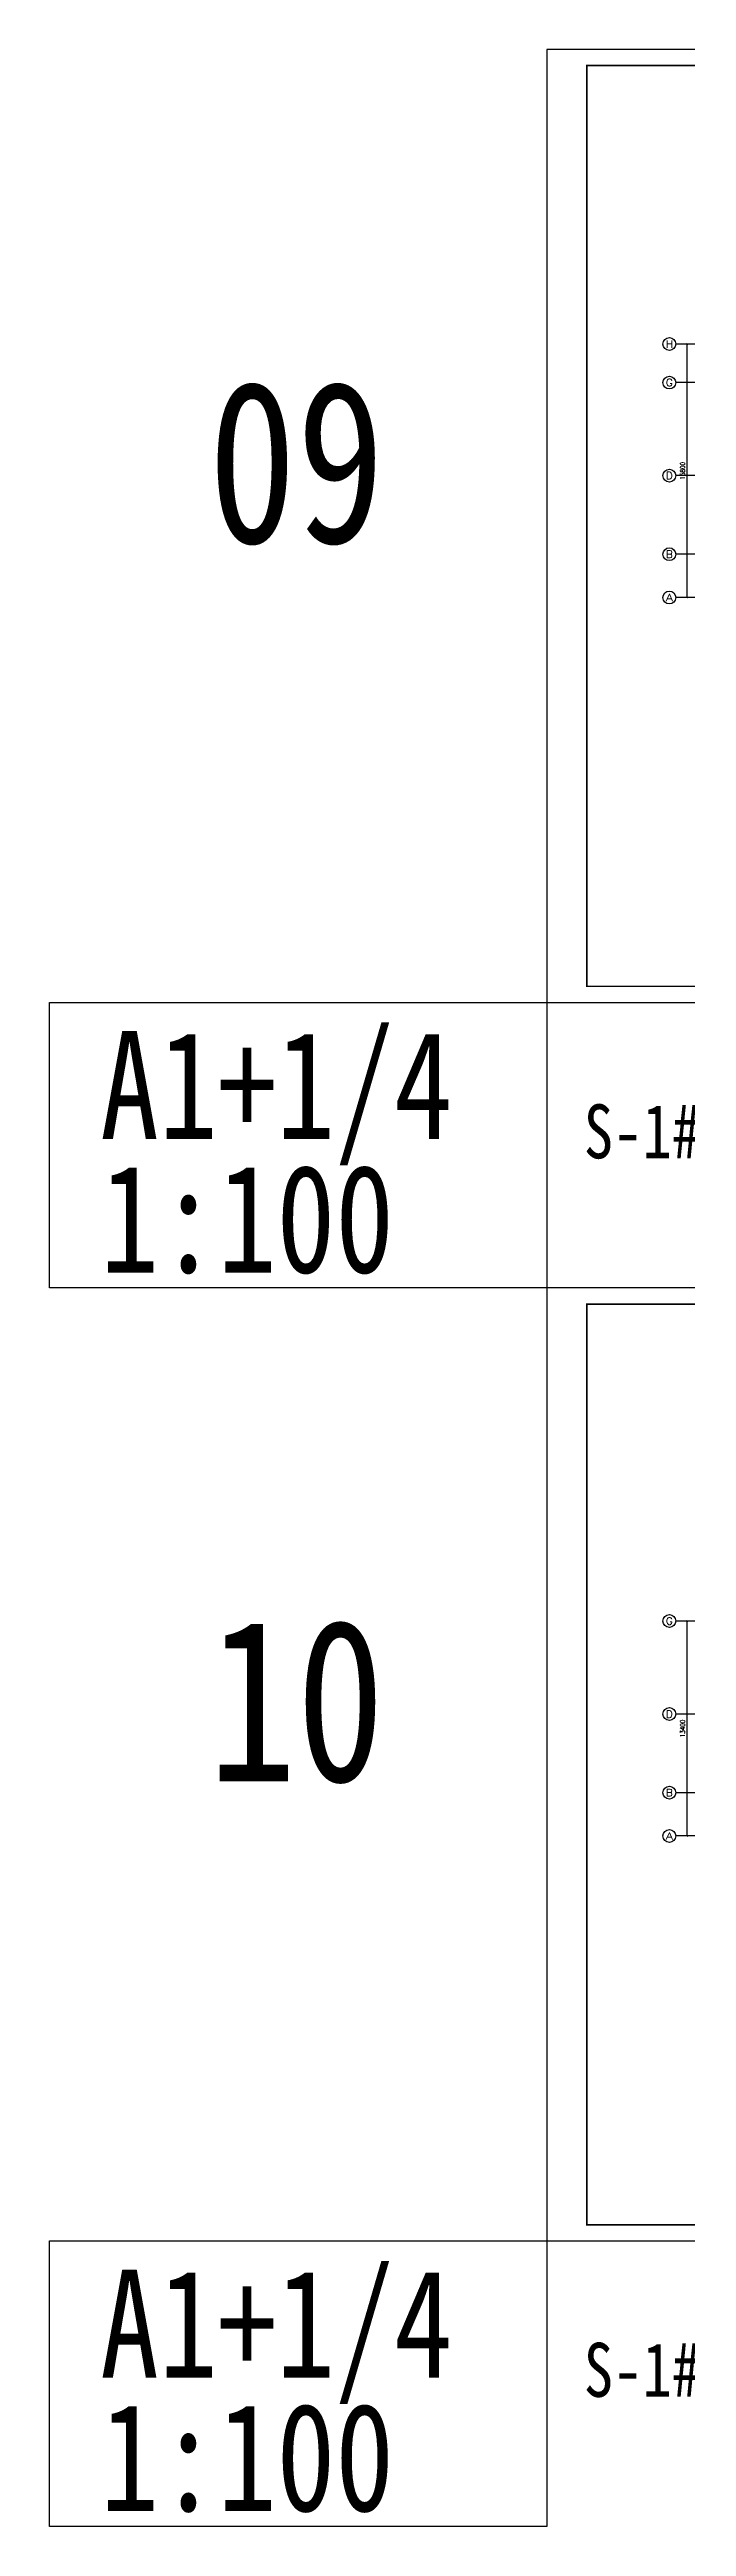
# Model space of a CAD drawing. Extents: x 1031190 to 1725648, y 733081 to 1571294.
# Drawn here: x 1247970 to 1287676, y 940094 to 1094510 of the extents above; entities that cross this region are included whole.
import ezdxf
from ezdxf.enums import TextEntityAlignment as Align

# ---------------------------------------------------------------- set-up
doc = ezdxf.new("R2010")
doc.units = 0
doc.header["$LTSCALE"] = 1000
doc.header["$MEASUREMENT"] = 0
for name, color, linetype in [('AXIS', 3, 'Continuous'), ('AXIS_TEXT', 4, 'Continuous'), ('C-AXIS(轴号)', 3, 'Continuous'), ('C-AXIS-T(字)', 7, 'Continuous'), ('text', 7, 'Continuous'), ('图框', 140, 'Continuous'), ('导图字', 7, 'Continuous')]:
    doc.layers.add(name, color=color, linetype=linetype)
doc.styles.add('_TCH_AXIS', font='COMPLEX', dxfattribs={"bigfont": 'GBCBIG'})
doc.styles.add('_TCH_DIM_T3', font='SIMPLEX', dxfattribs={"width": 0.705882, "bigfont": 'GBCBIG'})
doc.styles.add('COMPLEX', font='COMPLEX')
doc.styles.add('黑体', font='simhei.ttf')
doc.dimstyles.new('_TCH_ARCH&&100', dxfattribs={"dimtxt": 297.5, "dimasz": 100, "dimexe": 250, "dimexo": 300, "dimgap": 126.25, "dimtad": 1, "dimdec": 0, "dimzin": 0, "dimdsep": 46, "dimtxsty": '_TCH_DIM_T3', "dimblk": 'ARCHTICK', "dimcen": 0.09, "dimclrt": 7, "dimazin": 2, "dimtfac": 1, "dimtdec": 0, "dimtix": 1, "dimtmove": 2, "dimatfit": 3, "dimfxl": 0, "dimtolj": 1, "dimtzin": 0, "dimarcsym": 0})

# ---------------------------------------------------------------- blocks, each defined once
blk = doc.blocks.new('_ArchTick')
at = {"color": 0, "linetype": 'ByBlock', "const_width": 0.4}
blk.add_lwpolyline([(-0.5, -0.5), (0.5, 0.5)], dxfattribs=at)
blk = doc.blocks.new('*D174')
at = {"layer": 'AXIS', "color": 0, "lineweight": -2}
for p, q in [((1290711, 996539), (1287461, 996539)), ((1287711, 983139), (1287711, 996539)), ((1290711, 983139), (1287461, 983139))]:
    blk.add_line(p, q, dxfattribs=at)
at = {"layer": 'Defpoints', "color": 0}
for p in [(1287711, 996539), (1291011, 996539), (1291011, 983139)]:
    blk.add_point(p, dxfattribs=at)
at = {"layer": 'AXIS', "color": 0, "lineweight": -2, "xscale": 100, "yscale": 100, "zscale": 100}
for p, rotation in [((1287711, 996539), 90), ((1287711, 983139), 270)]:
    blk.add_blockref('_ArchTick', p, dxfattribs=dict(at, rotation=rotation))
at = {"layer": 'AXIS', "color": 7, "insert": (1287436, 989839), "char_height": 297.5, "attachment_point": 5, "rotation": 90, "style": '_TCH_DIM_T3'}
blk.add_mtext('\\A1;13400', dxfattribs=at)
blk = doc.blocks.new('*D289')
at = {"layer": 'AXIS', "color": 0, "lineweight": -2}
for p, q in [((1290711, 1076148), (1287461, 1076148)), ((1287711, 1060348), (1287711, 1076148)), ((1290711, 1060348), (1287461, 1060348))]:
    blk.add_line(p, q, dxfattribs=at)
at = {"layer": 'Defpoints', "color": 0}
for p in [(1287711, 1076148), (1291011, 1076148), (1291011, 1060348)]:
    blk.add_point(p, dxfattribs=at)
at = {"layer": 'AXIS', "color": 0, "lineweight": -2, "xscale": 100, "yscale": 100, "zscale": 100}
for p, rotation in [((1287711, 1076148), 90), ((1287711, 1060348), 270)]:
    blk.add_blockref('_ArchTick', p, dxfattribs=dict(at, rotation=rotation))
at = {"layer": 'AXIS', "color": 7, "insert": (1287436, 1068248), "char_height": 297.5, "attachment_point": 5, "rotation": 90, "style": '_TCH_DIM_T3'}
blk.add_mtext('\\A1;15800', dxfattribs=at)
blk = doc.blocks.new('_AXISO')
blk.add_circle((0, 0), 0.5)
at = {"layer": 'AXIS_TEXT', "style": 'COMPLEX', "width": 1.041667}
blk.add_attdef('A', text='', height=0.56, dxfattribs=at).set_placement((-0.25, -0.28), (0.25, -0.28), align=Align.FIT)

msp = doc.modelspace()

# ---------------------------------------------------------------- linework, layer by layer
at = {"layer": 'C-AXIS(轴号)'}
for p, q in [((1291011.4, 1076147.8), (1287011.4, 1076147.8)), ((1291011.4, 1073747.8), (1287011.4, 1073747.8)), ((1291011.4, 1067947.8), (1287011.4, 1067947.8)), ((1291011.4, 1063047.8), (1287011.4, 1063047.8)), ((1291011.4, 1060347.8), (1287011.4, 1060347.8)), ((1291011.4, 996539.4), (1287011.4, 996539.4)), ((1291011.4, 990739.4), (1287011.4, 990739.4)), ((1291011.4, 985839.4), (1287011.4, 985839.4)), ((1291011.4, 983139.4), (1287011.4, 983139.4))]:
    msp.add_line(p, q, dxfattribs=at)
at = {"layer": 'text', "color": 2}
for points in [[(1278969.8, 1017302), (1247969.8, 1017302), (1247969.8, 1035110.3), (1278969.8, 1035110.3)], [(1278969.8, 940093.6), (1247969.8, 940093.6), (1247969.8, 957902), (1278969.8, 957902)]]:
    msp.add_lwpolyline(points, close=True, dxfattribs=at)
at = {"layer": '图框'}
for points in [[(1278969.8, 1035110.3), (1384069.8, 1035110.3), (1384069.8, 1094510.3), (1278969.8, 1094510.3)], [(1278969.8, 957902), (1384069.8, 957902), (1384069.8, 1017302), (1278969.8, 1017302)]]:
    msp.add_lwpolyline(points, close=True, dxfattribs=at)
at = {"layer": '图框', "const_width": 100}
for points in [[(1281469.8, 1036110.3), (1383069.8, 1036110.3), (1383069.8, 1093510.3), (1281469.8, 1093510.3)], [(1281469.8, 958902), (1383069.8, 958902), (1383069.8, 1016302), (1281469.8, 1016302)]]:
    msp.add_lwpolyline(points, close=True, dxfattribs=at)

# ---------------------------------------------------------------- block references
at = {"layer": 'C-AXIS(轴号)'}
ref = msp.add_blockref('_AXISO', (1286611.4, 1076147.8), dxfattribs=dict(at, xscale=800, yscale=800, zscale=800))
ref.add_attrib('A', 'H', dxfattribs={"layer": 'C-AXIS-T(字)', "height": 452.5, "style": '_TCH_AXIS', "width": 1.05}).set_placement((1286385.1, 1075921.5), (1286837.6, 1075921.5), align=Align.FIT)
ref = msp.add_blockref('_AXISO', (1286611.4, 1073747.8), dxfattribs=dict(at, xscale=800, yscale=800, zscale=800))
ref.add_attrib('A', 'G', dxfattribs={"layer": 'C-AXIS-T(字)', "height": 452.5, "style": '_TCH_AXIS', "width": 1.166667}).set_placement((1286385.1, 1073521.5), (1286837.6, 1073521.5), align=Align.FIT)
ref = msp.add_blockref('_AXISO', (1286611.4, 1067947.8), dxfattribs=dict(at, xscale=800, yscale=800, zscale=800))
ref.add_attrib('A', 'D', dxfattribs={"layer": 'C-AXIS-T(字)', "height": 452.5, "style": '_TCH_AXIS', "width": 1.235294}).set_placement((1286385.1, 1067721.5), (1286837.6, 1067721.5), align=Align.FIT)
ref = msp.add_blockref('_AXISO', (1286611.4, 1063047.8), dxfattribs=dict(at, xscale=800, yscale=800, zscale=800))
ref.add_attrib('A', 'B', dxfattribs={"layer": 'C-AXIS-T(字)', "height": 452.5, "style": '_TCH_AXIS', "width": 1.235294}).set_placement((1286385.1, 1062821.5), (1286837.6, 1062821.5), align=Align.FIT)
ref = msp.add_blockref('_AXISO', (1286611.4, 1060347.8), dxfattribs=dict(at, xscale=800, yscale=800, zscale=800))
ref.add_attrib('A', 'A', dxfattribs={"layer": 'C-AXIS-T(字)', "height": 452.5, "style": '_TCH_AXIS', "width": 1.166667}).set_placement((1286385.1, 1060121.5), (1286837.6, 1060121.5), align=Align.FIT)
ref = msp.add_blockref('_AXISO', (1286611.4, 996539.4), dxfattribs=dict(at, xscale=800, yscale=800, zscale=800))
ref.add_attrib('A', 'G', dxfattribs={"layer": 'C-AXIS-T(字)', "height": 452.5, "style": '_TCH_AXIS', "width": 1.166667}).set_placement((1286385.1, 996313.1), (1286837.6, 996313.1), align=Align.FIT)
ref = msp.add_blockref('_AXISO', (1286611.4, 990739.4), dxfattribs=dict(at, xscale=800, yscale=800, zscale=800))
ref.add_attrib('A', 'D', dxfattribs={"layer": 'C-AXIS-T(字)', "height": 452.5, "style": '_TCH_AXIS', "width": 1.235294}).set_placement((1286385.1, 990513.1), (1286837.6, 990513.1), align=Align.FIT)
ref = msp.add_blockref('_AXISO', (1286611.4, 985839.4), dxfattribs=dict(at, xscale=800, yscale=800, zscale=800))
ref.add_attrib('A', 'B', dxfattribs={"layer": 'C-AXIS-T(字)', "height": 452.5, "style": '_TCH_AXIS', "width": 1.235294}).set_placement((1286385.1, 985613.1), (1286837.6, 985613.1), align=Align.FIT)
ref = msp.add_blockref('_AXISO', (1286611.4, 983139.4), dxfattribs=dict(at, xscale=800, yscale=800, zscale=800))
ref.add_attrib('A', 'A', dxfattribs={"layer": 'C-AXIS-T(字)', "height": 452.5, "style": '_TCH_AXIS', "width": 1.166667}).set_placement((1286385.1, 982913.1), (1286837.6, 982913.1), align=Align.FIT)

# ---------------------------------------------------------------- texts
at = {"layer": 'text', "color": 1, "style": '黑体', "width": 0.8}
for s, p in [('09', (1257868, 1063757.2)), ('10', (1257868, 986548.9))]:
    msp.add_text(s, height=10094.18, dxfattribs=at).set_placement(p)
at = {"layer": 'text', "color": 2, "style": '黑体', "width": 0.8}
for s, p in [('A1+1/4', (1251123, 1026584.7)), ('1:100', (1251132.9, 1018258.6)), ('A1+1/4', (1251123, 949376.4)), ('1:100', (1251132.9, 941050.3))]:
    msp.add_text(s, height=6729.45, dxfattribs=at).set_placement(p)
at = {"layer": '导图字', "color": 1, "style": '黑体', "width": 0.8}
for s, p in [('S-1#楼_水施__A1+1/4_三层给排水平面图', (1281277.3, 1025385.2)), ('S-1#楼_水施__A1+1/4_屋顶给排水平面图', (1281277.3, 948176.9))]:
    msp.add_text(s, height=3364.726, dxfattribs=at).set_placement(p)

# ---------------------------------------------------------------- dimensions: what is measured, and where the dimension line sits
at = {"layer": 'AXIS'}
for p1, p2, picture, middle in [((1291011.4, 1060347.8), (1291011.4, 1076147.8), '*D289', (1287436.4, 1068247.8)), ((1291011.4, 983139.4), (1291011.4, 996539.4), '*D174', (1287436.4, 989839.4))]:
    dim = msp.add_aligned_dim(p1=p1, p2=p2, distance=3300, dimstyle='_TCH_ARCH&&100', dxfattribs=at)
    dim.commit()
    dim.dimension.update_dxf_attribs({"geometry": picture, "text_midpoint": middle})

doc.saveas('drawing.dxf')
